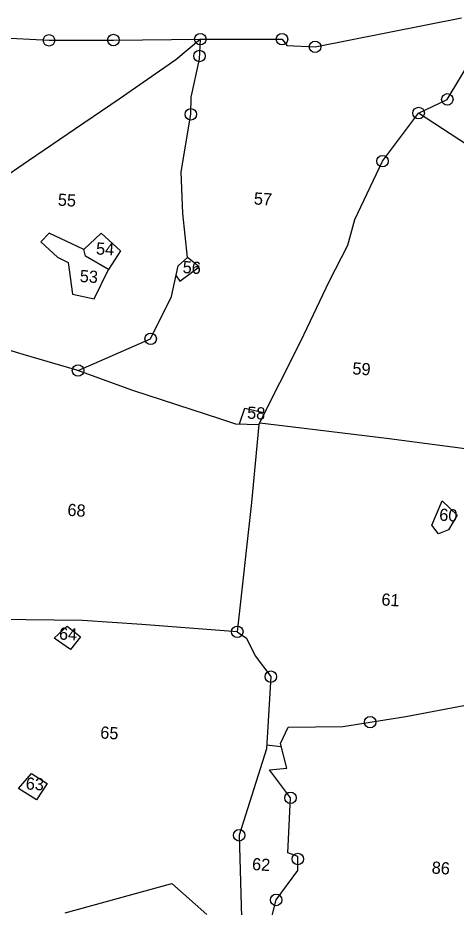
# Model space of a CAD drawing. Header units: metres. Extents: x 338806 to 344625, y 1770002 to 1774709.
# Drawn here: x 341279 to 341974, y 1772975 to 1774383 of the extents above; entities that cross this region are included whole.
import ezdxf

# ---------------------------------------------------------------- set-up
doc = ezdxf.new("R2010")
doc.units = ezdxf.units.M
doc.header["$MEASUREMENT"] = 0
for name, color, linetype in [('POLY_PARCEL', 6, 'Continuous'), ('TEXT_PARCEL', 7, 'Continuous'), ('V_BOUND_LINE', 7, 'Continuous')]:
    doc.layers.add(name, color=color, linetype=linetype)
doc.styles.add('TEXT_MAP', font='', dxfattribs={"height": 1.8})
doc.styles.get('TEXT_MAP').set_extended_font_data('Kruti Dev 050')

msp = doc.modelspace()

# ---------------------------------------------------------------- linework, layer by layer
for centre in [(341328.6, 1774347.9), (341430.4, 1774348.3), (341567.9, 1774349.8), (341697, 1774349.6), (341749.3, 1774337.5), (341566.6, 1774323.1), (341958.4, 1774254.4), (341552.8, 1774230.8), (341913, 1774232.8), (341856, 1774156.8), (341489.3, 1773875.7), (341374.5, 1773825.6), (341626.3, 1773412.3), (341679.4, 1773341.3), (341836.4, 1773269.4), (341710.5, 1773149.7), (341629.2, 1773090.4), (341722.1, 1773052.8), (341687.8, 1772988.1)]:
    msp.add_circle(centre, 9.1)
at = {"layer": 'POLY_PARCEL'}
for p, q in [((341568.2, 1774349.8), (341529.2, 1774317.2)), ((341566.3, 1774317.8), (341568.2, 1774349.8)), ((341529.2, 1774317.2), (341439.6, 1774254.9)), ((341553.6, 1774257.7), (341566.3, 1774317.8)), ((341958.4, 1774254.4), (341996.7, 1774318)), ((341439.6, 1774254.9), (341370.5, 1774208)), ((341552.8, 1774230.8), (341553.6, 1774257.7)), ((341913, 1774232.8), (341958.4, 1774254.4)), ((341537.3, 1774140), (341552.8, 1774230.8)), ((341856, 1774156.8), (341913, 1774232.8)), ((341988.6, 1774183), (341913, 1774232.8)), ((341370.5, 1774208), (341296, 1774157.1)), ((341296, 1774157.1), (341175.3, 1774075)), ((341812.3, 1774064.2), (341856, 1774156.8)), ((341540.1, 1774074), (341537.3, 1774140)), ((341547.3, 1774004.2), (341540.1, 1774074)), ((341801.2, 1774023.9), (341812.3, 1774064.2)), ((341329, 1774042.7), (341315.8, 1774029.3)), ((341383.4, 1774017.1), (341329, 1774042.7)), ((341383.4, 1774017.1), (341410.8, 1774042.7)), ((341410.8, 1774042.7), (341441.7, 1774015.1)), ((341315.8, 1774029.3), (341341.8, 1774004.6)), ((341771.7, 1773966.3), (341801.2, 1774023.9)), ((341386.3, 1774006.3), (341383.4, 1774017.1)), ((341441.7, 1774015.1), (341422.4, 1773985.4)), ((341341.8, 1774004.6), (341359, 1773996.4)), ((341359, 1773996.4), (341365.7, 1773946.3)), ((341422.4, 1773985.4), (341386.3, 1774006.3)), ((341532.8, 1773990.9), (341547.3, 1774004.2)), ((341565.8, 1773989.8), (341547.3, 1774004.2)), ((341399.9, 1773938.9), (341422.4, 1773985.4)), ((341522.5, 1773942.4), (341532.8, 1773990.9)), ((341535.7, 1773967), (341565.8, 1773989.8)), ((341529.5, 1773975.4), (341535.7, 1773967)), ((341726.9, 1773871.8), (341771.7, 1773966.3)), ((341365.7, 1773946.3), (341399.9, 1773938.9)), ((341489.3, 1773875.7), (341522.5, 1773942.4)), ((341189.7, 1773880.6), (341287.2, 1773851.6)), ((341374.5, 1773825.6), (341489.3, 1773875.7)), ((341660.5, 1773739.9), (341726.9, 1773871.8)), ((341287.2, 1773851.6), (341372.1, 1773826.6)), ((341372.1, 1773826.6), (341460.6, 1773794.3)), ((341460.6, 1773794.3), (341599.6, 1773749.3)), ((341629.6, 1773741), (341638.2, 1773765.8)), ((341638.2, 1773765.8), (341670, 1773758.7)), ((341599.6, 1773749.3), (341623.6, 1773741.2)), ((341662, 1773742.9), (341714.9, 1773736.5)), ((341623.6, 1773741.2), (341660.5, 1773739.9)), ((341660.5, 1773739.9), (341648.5, 1773616.9)), ((341714.9, 1773736.5), (341866.3, 1773717.8)), ((341866.3, 1773717.8), (342032.4, 1773695.9)), ((341648.5, 1773616.9), (341626.3, 1773412.3)), ((341934, 1773580.9), (341950.1, 1773619.6)), ((341950.1, 1773619.6), (341973.9, 1773596.5)), ((341973.9, 1773596.5), (341960.2, 1773573.5)), ((341944.7, 1773567.3), (341934, 1773580.9)), ((341960.2, 1773573.5), (341944.7, 1773567.3)), ((341381.4, 1773430.3), (341204.5, 1773432.1)), ((341336.9, 1773402.1), (341357.3, 1773421.3)), ((341357.3, 1773421.3), (341378.5, 1773404.4)), ((341475.3, 1773423.6), (341381.4, 1773430.3)), ((341626.3, 1773412.3), (341475.3, 1773423.6)), ((341378.5, 1773404.4), (341362.8, 1773384.3)), ((341626.3, 1773412.3), (341640.9, 1773402.4)), ((341362.8, 1773384.3), (341336.9, 1773402.1)), ((341336.9, 1773402.1), (341336.9, 1773402.1)), ((341640.9, 1773402.4), (341654.6, 1773374.1)), ((341654.6, 1773374.1), (341679.4, 1773341.3)), ((341679.4, 1773341.3), (341672.3, 1773226.9)), ((341893, 1773278.3), (342107.5, 1773319.3)), ((341793.2, 1773262.5), (341893, 1773278.3)), ((341694.4, 1773235.7), (341706.7, 1773261.6)), ((341706.7, 1773261.6), (341793.2, 1773262.5)), ((341704.7, 1773196.3), (341694.4, 1773235.7)), ((341672.3, 1773226.9), (341629.2, 1773090.4)), ((341672.7, 1773233.5), (341695.7, 1773230.9)), ((341677.2, 1773194), (341704.7, 1773196.3)), ((341710.5, 1773149.7), (341677.2, 1773194)), ((341280.5, 1773164.2), (341301, 1773188.2)), ((341301, 1773188.2), (341325.8, 1773172.3)), ((341308.7, 1773146.3), (341280.5, 1773164.2)), ((341325.8, 1773172.3), (341308.7, 1773146.3)), ((341706.4, 1773062.5), (341710.5, 1773149.7)), ((341629.2, 1773090.4), (341634.1, 1772920)), ((341722.1, 1773056.7), (341706.4, 1773062.5)), ((341722.1, 1773034.7), (341722.1, 1773056.7)), ((341687.8, 1772988.1), (341722.1, 1773034.7)), ((341354, 1772967.7), (341522.9, 1773014.3)), ((341522.9, 1773014.3), (341578.2, 1772964.9)), ((341667.5, 1772909.7), (341687.8, 1772988.1))]:
    msp.add_line(p, q, dxfattribs=at)
at = {"layer": 'V_BOUND_LINE'}
for p, q in [((341749.3, 1774337.5), (341980.8, 1774383.5)), ((341190.3, 1774355.3), (341328.6, 1774347.9)), ((341328.6, 1774347.9), (341430.4, 1774348.3)), ((341430.4, 1774348.3), (341567.9, 1774349.8)), ((341567.9, 1774349.8), (341697, 1774349.6)), ((341697, 1774349.6), (341704.6, 1774339.7)), ((341704.6, 1774339.7), (341749.3, 1774337.5))]:
    msp.add_line(p, q, dxfattribs=at)

# ---------------------------------------------------------------- texts
at = {"layer": 'TEXT_PARCEL', "style": 'TEXT_MAP'}
for s, p in [('55', (341342.1, 1774086.4)), ('57', (341652.1, 1774088.3)), ('54', (341402.5, 1774009.2)), ('56', (341539.5, 1773979.8)), ('53', (341376.8, 1773965.6)), ('59', (341807.9, 1773819.5)), ('58', (341641.4, 1773749.5)), ('68', (341357.3, 1773595.8)), ('60', (341945.2, 1773588.2)), ('61', (341853.8, 1773454)), ('64', (341343.9, 1773400.1)), ('65', (341409.2, 1773243.6)), ('63', (341291.4, 1773162.9)), ('62', (341649.2, 1773035.4)), ('86', (341933.3, 1773029.9))]:
    msp.add_text(s, height=19.24, rotation=356.459, dxfattribs=at).set_placement(p)

doc.saveas('drawing.dxf')
